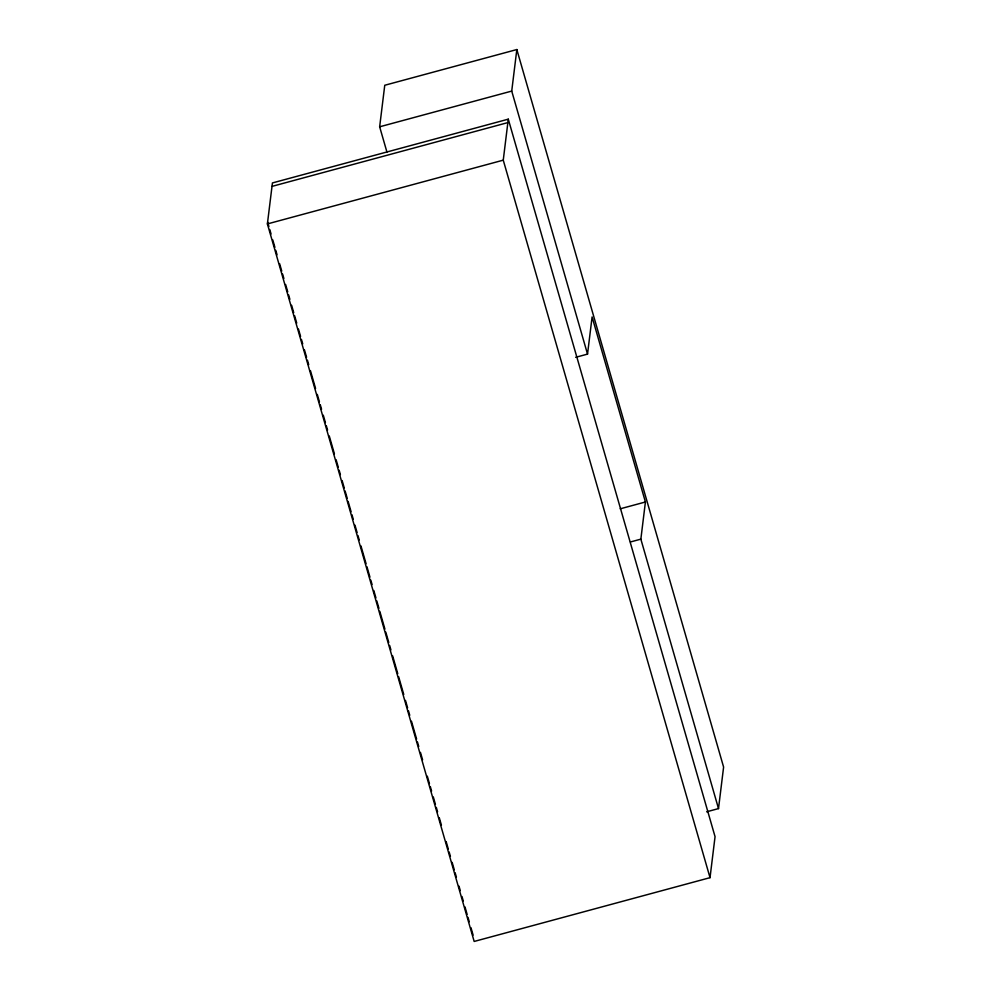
<?xml version="1.0" encoding="UTF-8"?>
<svg xmlns="http://www.w3.org/2000/svg" width="991" height="991" viewBox="0 0 991 991"><rect width="100%" height="100%" fill="white"/><g stroke="black" fill="none" stroke-linecap="round" stroke-linejoin="round"><path stroke-width="1.49" d="M267.397 223.929L272.426 182.939L508.284 119.168L715.056 836.677L710.027 877.667L474.169 941.45L267.397 223.929L503.255 160.158L508.284 119.168M386.936 152.057L379.652 126.798L384.756 85.263L516.831 49.55L723.603 767.071L718.512 808.594L706.633 811.802M575.66 357.317L587.527 354.109L511.728 91.085L516.831 49.55M587.527 354.109L592.098 316.947L645.414 501.991L640.855 539.154L718.512 808.594M379.652 126.798L511.728 91.085M272.005 186.382L507.863 122.599M620.193 508.817L645.414 501.991M630.474 541.953L640.855 539.154M503.255 160.158L710.027 877.667M267.62 222.071L268.908 226.53M269.763 229.503L271.051 233.963M272.76 239.896L274.903 247.329M275.758 250.302L277.046 254.761M279.611 263.668L281.754 271.1M282.608 274.073L283.884 278.521M285.606 284.467L287.749 291.899M288.604 294.872L289.88 299.319M291.602 305.265L293.732 312.698M294.587 315.658L296.73 323.091M298.44 329.037L300.583 336.457M301.437 339.43L302.726 343.889M304.435 349.835L306.578 357.255M307.433 360.228L308.721 364.688M310.431 370.634L315.572 388.46M317.281 394.393L319.424 401.826M320.279 404.799L321.567 409.258M323.277 415.192L325.42 422.624M326.274 425.597L327.563 430.057M329.272 435.99L334.401 453.816M336.122 459.762L338.265 467.195M339.12 470.155L340.396 474.615M342.118 480.561L344.249 487.981M345.103 490.954L347.246 498.386M348.101 501.359L351.099 511.752M351.954 514.725L353.242 519.185M354.951 525.131L357.094 532.551M357.949 535.524L359.238 539.984M360.947 545.917L366.088 563.755M366.943 566.716L369.94 577.121M370.795 580.094L372.083 584.541M373.793 590.487L375.936 597.92M376.791 600.893L378.934 608.313M379.788 611.286L384.917 629.112M385.784 632.085L388.769 642.478M389.636 645.451L390.912 649.91M392.634 655.856L397.763 673.682M398.617 676.655L403.758 694.48M405.468 700.414L407.611 707.847M408.465 710.82L409.754 715.279M411.463 721.213L416.604 739.038M417.459 742.011L418.747 746.471M420.457 752.417L422.6 759.837M427.307 776.176L429.45 783.608M430.305 786.581L431.58 791.041M433.302 796.975L435.433 804.407M436.3 807.38L437.576 811.84M439.286 817.773L441.429 825.206M446.136 841.545L448.279 848.977M449.134 851.95L450.422 856.397M452.131 862.343L454.274 869.776M455.129 872.737L456.417 877.196M458.982 886.115L460.27 890.575M461.979 896.508L463.268 900.968M464.977 906.914L467.12 914.334M467.975 917.307L469.263 921.766M470.973 927.712L473.116 935.132"/></g></svg>
